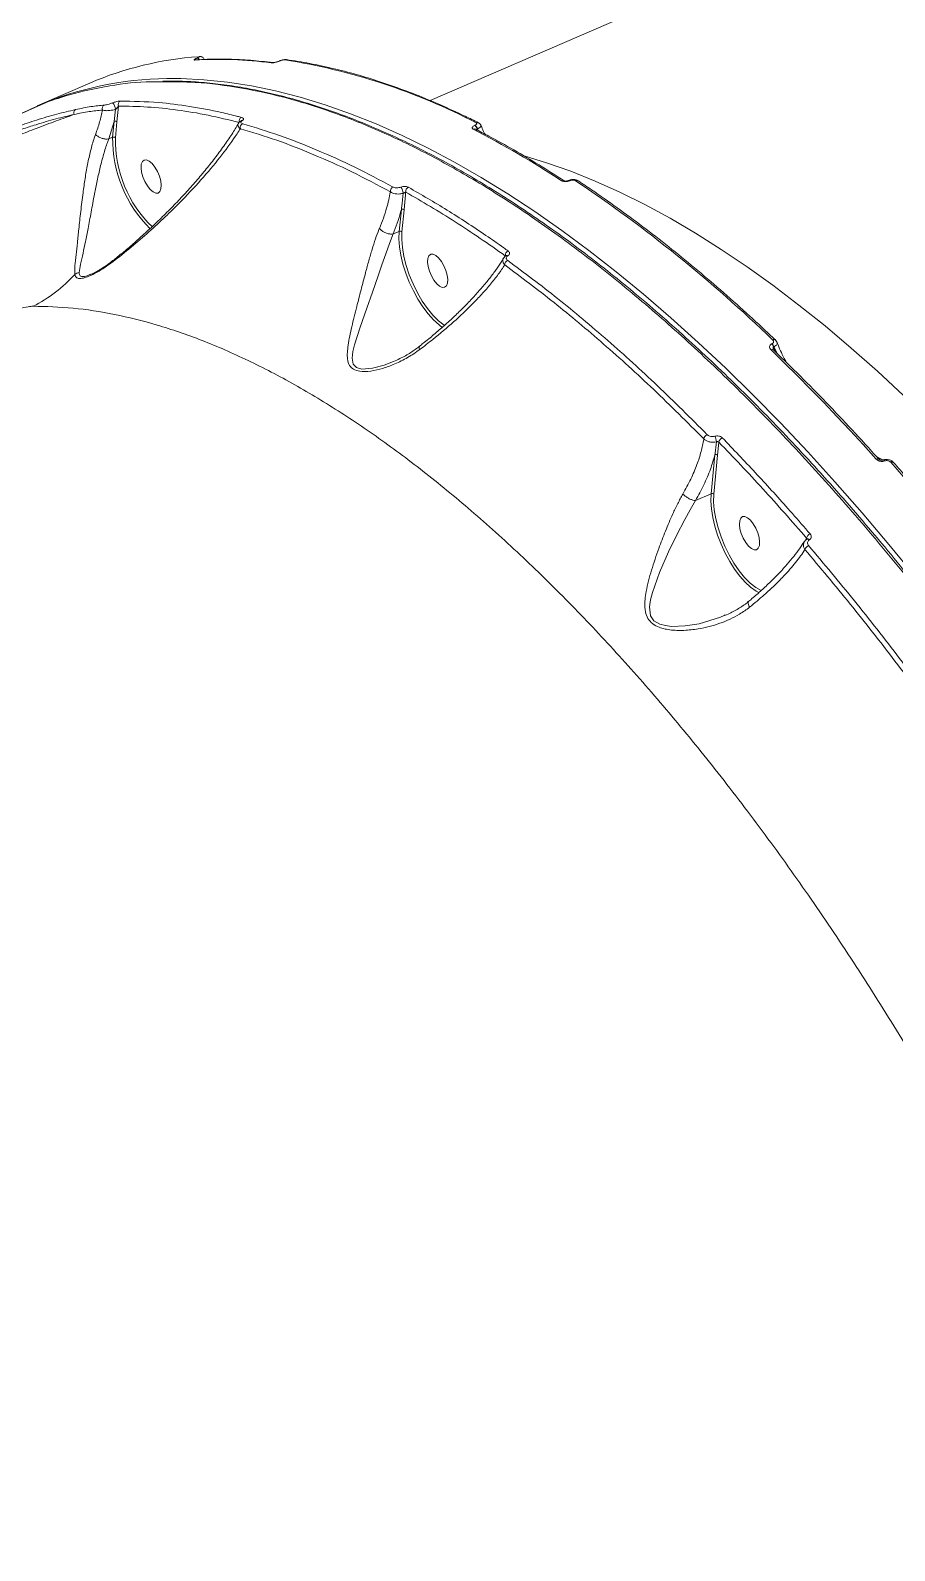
# Model space of a CAD drawing. Header units: millimetres. Extents: x -6104 to 7803, y -6013 to 4803.
# Drawn here: x 708.7 to 925.7, y 1999.5 to 2381.1 of the extents above; entities that cross this region are included whole.
import ezdxf

# ---------------------------------------------------------------- set-up
doc = ezdxf.new("R2010")
doc.units = ezdxf.units.MM
doc.layers.add('DIKOM_ОБЪЕКТ', color=7, linetype='Continuous')

msp = doc.modelspace()

# ---------------------------------------------------------------- linework, layer by layer
at = {"layer": 'DIKOM_ОБЪЕКТ', "color": 7, "linetype": 'Continuous', "lineweight": 15}
for p, q in [((809.048, 2363.509), (1077.94, 2479.961)), ((750.242, 2373.755), (750.242, 2373.756)), ((750.565, 2374.202), (750.519, 2374.182)), ((771.039, 2373.421), (771.104, 2373.449)), ((771.154, 2373.435), (771.22, 2373.463)), ((710.392, 2362.194), (723.646, 2367.934)), ((708.695, 2361.4), (711.977, 2362.797)), ((712.798, 2363.106), (712.839, 2363.123)), ((730.073, 2361.345), (729.733, 2358.302)), ((730.426, 2358.174), (730.795, 2362.127)), ((761.622, 2358.45), (761.608, 2358.443)), ((728.377, 2353.912), (729.733, 2358.302)), ((729.733, 2358.302), (729.341, 2354.329)), ((730.034, 2354.201), (730.426, 2358.174)), ((820.32, 2357.317), (820.254, 2357.288)), ((820.885, 2356.403), (820.95, 2356.431)), ((821.007, 2356.046), (820.885, 2356.403)), ((820.95, 2356.431), (821.2, 2355.945)), ((728.374, 2353.911), (728.377, 2353.912)), ((728.377, 2353.912), (729.341, 2354.329)), ((843.821, 2343.463), (843.866, 2343.482)), ((844.11, 2343.405), (844.155, 2343.425)), ((801.825, 2336.207), (801.278, 2330.672)), ((801.971, 2330.544), (802.518, 2336.079)), ((799.803, 2330.034), (799.807, 2330.035)), ((799.807, 2330.035), (801.278, 2330.672)), ((827.907, 2324.582), (827.718, 2324.233)), ((894.924, 2302.496), (894.839, 2302.459)), ((895.29, 2301.708), (895.376, 2301.745)), ((895.7, 2300.517), (895.29, 2301.708)), ((895.376, 2301.745), (896.14, 2300.09)), ((880.545, 2274.61), (879.577, 2264.812)), ((880.27, 2264.684), (881.238, 2274.481)), ((881.238, 2274.481), (881.541, 2277.779)), ((921.847, 2273.756), (921.113, 2274.16)), ((922.723, 2273.356), (921.847, 2273.756)), ((922.708, 2273.277), (922.736, 2273.289)), ((923.186, 2273.052), (923.213, 2273.064)), ((875.687, 2263.128), (879.577, 2264.812)), ((903.561, 2253.698), (903.17, 2252.976)), ((883.124, 2234.391), (882.841, 2234.253))]:
    msp.add_line(p, q, dxfattribs=at)
at = {"layer": 'DIKOM_ОБЪЕКТ', "color": 7, "linetype": 'Continuous', "lineweight": 15, "flags": 128}
for points in [[(750.239, 2373.755), (750.138, 2373.742), (749.97, 2373.691)], [(751.201, 2374.593), (751.094, 2374.579), (750.935, 2374.529)], [(771.036, 2373.42), (771.08, 2373.434), (771.154, 2373.435)], [(771.107, 2373.451), (771.146, 2373.462), (771.22, 2373.463)], [(930.976, 2243.857), (924.25, 2252.081), (917.484, 2260.074), (910.684, 2267.828), (903.856, 2275.336), (897.006, 2282.594), (890.139, 2289.593), (883.262, 2296.33), (876.379, 2302.797), (869.497, 2308.989), (862.622, 2314.902), (855.759, 2320.53), (848.914, 2325.868), (842.094, 2330.913), (835.302, 2335.659), (828.547, 2340.103), (821.832, 2344.241), (815.164, 2348.069), (808.548, 2351.585), (801.99, 2354.785), (795.496, 2357.666), (789.071, 2360.227), (782.72, 2362.465), (776.448, 2364.378), (770.262, 2365.965), (764.165, 2367.224), (758.164, 2368.154), (752.264, 2368.754), (746.468, 2369.024), (742.912, 2369.025)], [(711.977, 2362.797), (694.68, 2355.088)], [(695.501, 2355.396), (712.798, 2363.106)], [(712.104, 2362.805), (712.064, 2362.81), (711.977, 2362.797)], [(712.01, 2362.811), (712.165, 2362.856), (712.256, 2362.87)], [(740.756, 2340.305), (740.166, 2340.278), (739.482, 2340.588), (738.759, 2341.212), (738.057, 2342.098), (737.431, 2343.174), (736.933, 2344.354), (736.603, 2345.542), (736.468, 2346.641), (736.539, 2347.563), (736.809, 2348.232), (737.257, 2348.595), (737.847, 2348.623), (738.531, 2348.312), (739.254, 2347.689), (739.956, 2346.803), (740.582, 2345.726), (741.08, 2344.546), (741.41, 2343.359), (741.545, 2342.26), (741.475, 2341.338), (741.204, 2340.668), (740.756, 2340.305)], [(927.934, 2289.481), (921.354, 2295.582), (914.777, 2301.405), (908.21, 2306.945), (901.657, 2312.197), (895.125, 2317.155), (888.62, 2321.816), (882.149, 2326.175), (875.716, 2330.228), (869.329, 2333.971), (862.994, 2337.401), (856.715, 2340.513), (850.499, 2343.307), (844.351, 2345.778), (838.279, 2347.926), (832.622, 2349.652)], [(799.839, 2298.031), (797.517, 2297.104), (794.549, 2296.318), (791.923, 2296.137), (790.54, 2296.522), (789.727, 2297.374), (789.457, 2298.899), (789.654, 2300.498), (790.081, 2302.207), (791.5, 2306.605), (793.199, 2311.399), (794.583, 2315.389), (795.996, 2319.536), (796.936, 2322.312), (797.887, 2325.057), (798.832, 2327.643), (799.803, 2330.034), (799.803, 2330.034), (799.803, 2330.034)], [(801.278, 2330.672), (801.218, 2328.849), (801.36, 2326.846), (801.701, 2324.708), (802.233, 2322.482), (802.945, 2320.215), (803.822, 2317.957), (804.845, 2315.756), (805.99, 2313.661), (807.235, 2311.716), (808.55, 2309.965), (809.909, 2308.445), (811.281, 2307.188), (812.182, 2306.516)], [(812.668, 2307.039), (812.551, 2307.117), (811.154, 2308.216), (809.751, 2309.618), (808.378, 2311.29), (807.067, 2313.191), (805.849, 2315.277), (804.754, 2317.495), (803.809, 2319.793), (803.036, 2322.116), (802.455, 2324.406), (802.078, 2326.609), (801.915, 2328.672), (801.971, 2330.544)], [(812.693, 2316.648), (812.103, 2316.621), (811.419, 2316.932), (810.696, 2317.555), (809.994, 2318.441), (809.368, 2319.517), (808.87, 2320.697), (808.54, 2321.885), (808.405, 2322.984), (808.476, 2323.906), (808.746, 2324.576), (809.194, 2324.939), (809.785, 2324.966), (810.469, 2324.656), (811.191, 2324.032), (811.894, 2323.146), (812.519, 2322.07), (813.017, 2320.89), (813.347, 2319.702), (813.482, 2318.603), (813.412, 2317.681), (813.141, 2317.012), (812.693, 2316.648)], [(894.651, 2300.917), (897.961, 2297.704), (901.27, 2294.43), (904.576, 2291.094), (907.879, 2287.698), (911.178, 2284.242), (914.473, 2280.727), (917.763, 2277.154), (921.047, 2273.524)], [(924.678, 2272.738), (929.489, 2267.26), (934.283, 2261.661), (939.059, 2255.945), (943.815, 2250.114), (948.548, 2244.169), (953.256, 2238.115), (957.939, 2231.953), (962.593, 2225.685)], [(882.841, 2234.253), (881.945, 2233.816), (876.572, 2232.208), (873.098, 2231.638), (869.615, 2231.543), (868.109, 2231.716), (866.69, 2232.099), (865.255, 2232.939), (864.38, 2234.2), (864.096, 2236.405), (864.352, 2238.219), (864.838, 2240.058), (866.665, 2245.067), (868.938, 2250.206), (870.887, 2254.306), (872.961, 2258.372), (874.3, 2260.81), (875.681, 2263.125), (875.682, 2263.126), (875.682, 2263.126)], [(879.577, 2264.812), (879.516, 2262.995), (879.657, 2261.001), (879.995, 2258.872), (880.523, 2256.654), (881.23, 2254.396), (882.1, 2252.145), (883.116, 2249.95), (884.255, 2247.859), (885.492, 2245.916), (886.801, 2244.164), (888.153, 2242.64), (889.521, 2241.376), (890.873, 2240.401), (891.643, 2239.974)], [(892.283, 2240.456), (892.145, 2240.518), (890.789, 2241.298), (889.396, 2242.406), (888, 2243.814), (886.633, 2245.488), (885.329, 2247.389), (884.118, 2249.471), (883.031, 2251.684), (882.092, 2253.975), (881.325, 2256.289), (880.748, 2258.57), (880.375, 2260.764), (880.214, 2262.819), (880.27, 2264.684)], [(890.992, 2250.788), (890.402, 2250.761), (889.718, 2251.071), (888.995, 2251.695), (888.293, 2252.581), (887.667, 2253.657), (887.169, 2254.837), (886.839, 2256.024), (886.704, 2257.124), (886.774, 2258.046), (887.045, 2258.715), (887.493, 2259.078), (888.083, 2259.106), (888.767, 2258.795), (889.49, 2258.172), (890.192, 2257.286), (890.818, 2256.209), (891.316, 2255.029), (891.646, 2253.842), (891.781, 2252.743), (891.71, 2251.821), (891.44, 2251.151), (890.992, 2250.788)], [(904.272, 2253.258), (904.164, 2253.343), (904.056, 2253.409), (903.952, 2253.454), (903.853, 2253.477), (903.763, 2253.476), (903.684, 2253.453), (903.662, 2253.442)]]:
    msp.add_lwpolyline(points, dxfattribs=at)
at = {"layer": 'DIKOM_ОБЪЕКТ', "color": 7, "linetype": 'Continuous', "lineweight": 15}
for centre, radius, start, end in [((756.681, 2290.988), 83.738, 93.93489, 113.23514), ((755.88, 2271.32), 102.541, 82.56717, 93.3041), ((750.402, 2373.473), 0.719, 27.25288, 80.57088), ((750.443, 2373.482), 0.73, 26.27428, 80.40123), ((772.845, 2373.032), 0.779, 82.32494, 113.7706), ((748.485, 2219.676), 155.934, 62.46406, 81.129), ((769.459, 2372.287), 0.778, 82.67692, 113.78238), ((743.768, 2284.133), 84.897, 90.57747, 113.14949), ((713.186, 2362.185), 1, 110.29997, 113.46912), ((727.764, 2361.494), 1.035, 119.41904, 199.34382), ((727.709, 2361.169), 2.371, 4.2583, 47.83397), ((731.772, 2362.489), 1.042, 117.36496, 200.30776), ((720.615, 2360.452), 1.021, 127.52542, 203.74465), ((762.193, 2358.306), 1.109, 116.78897, 195.04714), ((761.794, 2358.099), 0.391, 83.08629, 116.05118), ((729.982, 2357.711), 0.642, 46.2393, 112.80246), ((762.486, 2356.711), 1.114, 116.83728, 192.50128), ((820.175, 2355.669), 0.72, 64.39996, 115.29075), ((708.074, 2138.769), 244.594, 56.79055, 62.80252), ((819.336, 2355.967), 1.609, 15.70907, 55.2115), ((819.401, 2355.995), 1.61, 15.72014, 55.20042), ((820.881, 2357.302), 0.714, 64.18834, 115.50231), ((760.905, 2353.843), 31.568, 179.11751, 225.44644), ((729.59, 2353.738), 0.642, 46.21286, 112.82889), ((760.486, 2353.68), 30.457, 179.02018, 225.94712), ((842.345, 2342.799), 0.687, 59.41373, 116.50734), ((843.913, 2343.169), 0.308, 50.19252, 107.77526), ((843.957, 2343.187), 0.309, 50.26738, 107.18552), ((845.848, 2342.801), 0.688, 59.28519, 116.43959), ((643.798, 2042.731), 362.095, 46.06272, 56.14059), ((800.263, 2340.736), 1.199, 115.81637, 185.63562), ((799.645, 2340.15), 2.625, 2.33617, 38.83815), ((804.121, 2340.689), 1.199, 115.58983, 187.40011), ((802.074, 2335.616), 0.642, 46.22288, 112.81888), ((801.527, 2330.081), 0.642, 46.22117, 112.82059), ((829.165, 2324.636), 1.259, 114.74324, 182.46453), ((828.35, 2324.21), 0.436, 58.25366, 114.8249), ((721.411, 2317.771), 2.638, 100.69755, 126.42938), ((829.06, 2322.259), 1.275, 114.93993, 179.9395), ((693.512, 2343.544), 35.394, 296.59984, 318.07288), ((893.439, 2301.106), 1.947, 18.00589, 44.0365), ((893.524, 2301.143), 1.948, 18.01639, 44.03935), ((895.355, 2302.953), 0.607, 52.60943, 120.67534), ((894.959, 2300.371), 0.628, 53.93425, 119.44619), ((879.196, 2278.313), 1.461, 113.41245, 168.63803), ((878.408, 2277.91), 2.501, 359.20427, 32.72684), ((882.966, 2277.535), 1.445, 112.97701, 170.29285), ((880.794, 2274.018), 0.642, 46.22208, 112.80061), ((921.361, 2273.047), 0.571, 51.8556, 123.4168), ((922.782, 2272.815), 0.468, 30.51223, 99.2025), ((922.808, 2272.824), 0.471, 30.6322, 98.65077), ((924.992, 2272.255), 0.576, 52.36171, 123.06772), ((879.826, 2264.221), 0.642, 46.22117, 112.82059), ((904.696, 2250.32), 1.614, 112.77891, 161.9867), ((905.073, 2253.277), 1.569, 112.41089, 164.42836)]:
    msp.add_arc(centre, radius, start, end, dxfattribs=at)
for points, knots in [([(750.519, 2374.182), (750.432, 2374.143), (750.21, 2374.044), (749.944, 2373.899), (749.786, 2373.773), (749.779, 2373.694), (749.906, 2373.692), (749.97, 2373.691)], [0, 0, 0, 0, 0.1407649, 0.3552795, 0.5700197, 0.7849534, 1, 1, 1, 1]), ([(750.239, 2373.755), (751.177, 2373.804), (753.89, 2373.945), (758.457, 2373.947), (763.953, 2373.691), (767.691, 2373.27), (769.556, 2373.059)], [0, 0, 0, 0, 0.1499056, 0.4336133, 0.7174317, 1, 1, 1, 1]), ([(750.935, 2374.529), (750.977, 2374.528), (751.062, 2374.528), (751.057, 2374.476), (750.951, 2374.392), (750.773, 2374.295), (750.624, 2374.228), (750.565, 2374.202)], [0, 0, 0, 0, 0.2142871, 0.428444, 0.6428973, 0.8577112, 1, 1, 1, 1]), ([(751.2, 2374.586), (751.243, 2374.591), (751.356, 2374.604), (751.585, 2374.576), (751.871, 2374.471), (752.143, 2374.266), (752.248, 2374.061), (752.3, 2373.96)], [0, 0, 0, 0, 0.11591011, 0.30632246, 0.52255408, 0.7650492, 1, 1, 1, 1]), ([(771.108, 2373.448), (771.138, 2373.462), (771.317, 2373.544), (771.536, 2373.623), (771.708, 2373.662), (771.712, 2373.663)], [0, 0, 0, 0, 0.1657024, 0.9807594, 1, 1, 1, 1]), ([(771.22, 2373.463), (771.313, 2373.501), (771.501, 2373.576), (771.819, 2373.668), (772.12, 2373.73), (772.37, 2373.758), (772.481, 2373.749), (772.531, 2373.745)], [0, 0, 0, 0, 0.2039969, 0.4080141, 0.6135227, 0.8265773, 1, 1, 1, 1]), ([(771.712, 2373.663), (771.889, 2373.705), (772.27, 2373.798), (772.661, 2373.845), (772.896, 2373.803), (772.953, 2373.793)], [0, 0, 0, 0, 0.3935841, 0.8523371, 1, 1, 1, 1]), ([(772.95, 2373.804), (773.949, 2373.658), (776.844, 2373.234), (781.699, 2372.307), (787.539, 2370.928), (793.457, 2369.251), (799.448, 2367.284), (805.507, 2365.026), (811.63, 2362.477), (816.865, 2360.086), (820.065, 2358.503), (821.189, 2357.946)], [0, 0, 0, 0, 0.0652934, 0.1891248, 0.3129922, 0.4369042, 0.560854, 0.6848336, 0.8088364, 0.9328567, 1, 1, 1, 1]), ([(769.145, 2372.999), (769.222, 2372.994), (769.394, 2372.983), (769.78, 2373.027), (770.243, 2373.124), (770.727, 2373.263), (771.011, 2373.378), (771.154, 2373.435)], [0, 0, 0, 0, 0.1741999, 0.389593, 0.5957949, 0.7978953, 1, 1, 1, 1]), ([(769.561, 2373.059), (769.56, 2373.059), (769.56, 2373.059), (769.633, 2373.058), (769.786, 2373.071), (770.049, 2373.112), (770.398, 2373.194), (770.759, 2373.306), (770.953, 2373.387), (771.036, 2373.421)], [0, 0, 0, 0, 0.0559523, 0.151541, 0.2848222, 0.4482216, 0.643021, 0.8475804, 1, 1, 1, 1]), ([(712.798, 2363.106), (714.694, 2363.762), (719.802, 2365.53), (728.556, 2367.341), (736.315, 2368.34), (740.825, 2368.229), (741.67, 2368.208)], [0, 0, 0, 0, 0.2091619, 0.5635139, 0.9181379, 1, 1, 1, 1]), ([(741.67, 2368.208), (744.458, 2368.221), (750.977, 2368.253), (761.711, 2366.826), (773.75, 2364.152), (786.017, 2360.216), (798.447, 2355.114), (810.995, 2348.896), (823.864, 2341.467), (837.023, 2332.798), (850.432, 2322.891), (863.796, 2311.963), (877.07, 2300.077), (890.212, 2287.312), (903.436, 2273.462), (916.699, 2258.528), (929.955, 2242.536), (942.76, 2226.036), (955.083, 2209.134), (966.91, 2191.941), (978.58, 2173.974), (990.05, 2155.26), (1001.278, 2135.845), (1012.166, 2115.882), (1022.673, 2095.423), (1032.764, 2074.53), (1042.468, 2053.13), (1051.733, 2031.277), (1060.515, 2009.038), (1068.62, 1986.902), (1076.037, 1964.943), (1082.77, 1943.229), (1088.927, 1921.407), (1094.465, 1899.546), (1099.334, 1877.735), (1103.236, 1857.698), (1105.245, 1845.107), (1106.134, 1839.539)], [0, 0, 0, 0, 0.0220395, 0.0515326, 0.0810498, 0.1105428, 0.1392035, 0.1678862, 0.1965469, 0.22604, 0.2555572, 0.2850503, 0.3137109, 0.3423937, 0.3710543, 0.4005474, 0.4300646, 0.4595576, 0.4871864, 0.5148348, 0.5424636, 0.5708352, 0.5992284, 0.6276001, 0.6562609, 0.6849436, 0.7136043, 0.7430975, 0.7726148, 0.802108, 0.8307686, 0.8594515, 0.8881122, 0.9176054, 0.9471225, 0.9766158, 1, 1, 1, 1]), ([(741.938, 2368.384), (743.132, 2368.402), (746.112, 2368.448), (750.989, 2368.183), (756.551, 2367.632), (762.211, 2366.773), (767.965, 2365.621), (773.818, 2364.171), (779.77, 2362.422), (785.818, 2360.375), (791.94, 2358.039), (798.113, 2355.42), (804.318, 2352.526), (810.551, 2349.359), (816.817, 2345.919), (823.115, 2342.207), (829.449, 2338.22), (835.82, 2333.958), (842.231, 2329.421), (848.681, 2324.606), (855.175, 2319.512), (861.711, 2314.137), (868.275, 2308.497), (874.836, 2302.614), (881.373, 2296.508), (887.877, 2290.187), (894.351, 2283.651), (900.798, 2276.895), (907.221, 2269.919), (913.621, 2262.721), (919.999, 2255.298), (926.359, 2247.65), (932.701, 2239.772), (939.028, 2231.663), (945.328, 2223.336), (951.572, 2214.828), (957.739, 2206.169), (963.819, 2197.373), (969.817, 2188.432), (975.736, 2179.345), (981.575, 2170.113), (987.335, 2160.736), (993.014, 2151.213), (998.613, 2141.546), (1004.133, 2131.733), (1009.572, 2121.775), (1014.925, 2111.681), (1020.178, 2101.478), (1025.315, 2091.2), (1030.323, 2080.865), (1035.203, 2070.479), (1039.953, 2060.041), (1044.576, 2049.551), (1049.071, 2039.008), (1053.437, 2028.413), (1057.676, 2017.766), (1061.785, 2007.068), (1065.766, 1996.318), (1069.616, 1985.52), (1073.328, 1974.701), (1076.887, 1963.894), (1080.285, 1953.126), (1083.52, 1942.407), (1086.592, 1931.736), (1089.502, 1921.11), (1092.25, 1910.532), (1094.836, 1900), (1097.26, 1889.515), (1099.521, 1879.078), (1101.621, 1868.687), (1103.552, 1858.349), (1105.212, 1848.78), (1106.148, 1842.705), (1106.562, 1840.021)], [0, 0, 0, 0, 0.0094077, 0.0234758, 0.0375496, 0.0516398, 0.0657619, 0.0799311, 0.0941627, 0.1084718, 0.1228261, 0.137127, 0.1513571, 0.1655334, 0.1796719, 0.193788, 0.2078977, 0.2220155, 0.2361533, 0.2503268, 0.2645521, 0.278845, 0.2932012, 0.3075358, 0.321785, 0.3359736, 0.3501177, 0.3642335, 0.378337, 0.3924445, 0.4065669, 0.4207201, 0.43492, 0.4491829, 0.4635203, 0.4778591, 0.4920989, 0.5062929, 0.5204523, 0.5345889, 0.5487143, 0.5628397, 0.5769743, 0.5911282, 0.6053129, 0.6195397, 0.6338199, 0.6481185, 0.6623743, 0.6765813, 0.6907508, 0.7048945, 0.7190235, 0.7331493, 0.7472822, 0.7614309, 0.7756067, 0.7898213, 0.8040856, 0.8183883, 0.8326644, 0.8468852, 0.8610656, 0.8752172, 0.889351, 0.9034787, 0.9176113, 0.9317563, 0.9459252, 0.9601293, 0.9743798, 0.9886796, 1, 1, 1, 1]), ([(727.255, 2362.396), (726.172, 2362.29), (723.99, 2362.078), (721.331, 2361.535), (719.993, 2361.261)], [0, 0, 0, 0, 0.4964928, 1, 1, 1, 1]), ([(729.301, 2362.926), (729.154, 2362.87), (728.861, 2362.758), (728.341, 2362.601), (727.753, 2362.455), (727.433, 2362.417), (727.255, 2362.396)], [0, 0, 0, 0, 0.1849314, 0.3686153, 0.6500827, 1, 1, 1, 1]), ([(731.293, 2363.415), (731.267, 2363.414), (731.107, 2363.41), (730.75, 2363.363), (730.214, 2363.236), (729.723, 2363.088), (729.442, 2362.98), (729.301, 2362.926)], [0, 0, 0, 0, 0.0639239, 0.3886041, 0.6455985, 0.8222986, 1, 1, 1, 1]), ([(761.693, 2359.296), (761.354, 2359.385), (759.659, 2359.83), (755.278, 2360.884), (748.635, 2362.149), (740.144, 2363.228), (734.46, 2363.348), (731.293, 2363.415)], [0, 0, 0, 0, 0.032167, 0.1608361, 0.4183962, 0.6759567, 1, 1, 1, 1]), ([(719.993, 2361.261), (718.465, 2360.902), (715.408, 2360.184), (710.48, 2358.727), (705.49, 2357.082), (700.509, 2355.295), (695.376, 2353.326), (690.144, 2351.201), (684.882, 2348.958), (679.657, 2346.633), (674.543, 2344.264), (669.573, 2341.879), (666.459, 2340.31), (664.904, 2339.527)], [0, 0, 0, 0, 0.1009695, 0.201936, 0.2903392, 0.3790239, 0.4674249, 0.5561135, 0.6450899, 0.7337814, 0.8224251, 0.9113531, 1, 1, 1, 1]), ([(665.731, 2338.776), (668, 2339.917), (671.438, 2341.646), (676.364, 2343.982), (681.381, 2346.299), (686.527, 2348.57), (691.672, 2350.727), (696.778, 2352.786), (701.791, 2354.679), (706.596, 2356.35), (710.694, 2357.678), (715.176, 2358.996), (718.171, 2359.691), (719.68, 2360.041)], [0, 0, 0, 0, 0.1312181, 0.1987848, 0.2663513, 0.3975687, 0.4651564, 0.5327454, 0.6634776, 0.7308146, 0.7981514, 0.8982437, 1, 1, 1, 1]), ([(719.68, 2360.041), (718.21, 2359.513), (715.268, 2358.456), (710.487, 2356.657), (705.658, 2354.794), (700.864, 2352.904), (695.899, 2350.909), (690.816, 2348.831), (685.683, 2346.696), (680.564, 2344.535), (675.533, 2342.374), (670.626, 2340.234), (667.532, 2338.856), (665.988, 2338.168)], [0, 0, 0, 0, 0.1033754, 0.2067502, 0.2946074, 0.3827353, 0.4705913, 0.5587486, 0.6471811, 0.7353362, 0.8234663, 0.9118711, 1, 1, 1, 1]), ([(719.68, 2360.041), (720.973, 2360.305), (723.575, 2360.837), (725.711, 2361.046), (726.787, 2361.151)], [0, 0, 0, 0, 0.4964794, 1, 1, 1, 1]), ([(726.787, 2361.151), (726.572, 2360.157), (726.141, 2358.16), (725.408, 2356.076), (725.039, 2355.029)], [0, 0, 0, 0, 0.4978578, 1, 1, 1, 1]), ([(726.787, 2361.151), (727.067, 2361.086), (727.58, 2360.966), (728.532, 2361.001), (729.37, 2361.129), (729.835, 2361.272), (730.073, 2361.345)], [0, 0, 0, 0, 0.3312041, 0.6077806, 0.7982926, 1, 1, 1, 1]), ([(730.073, 2361.345), (730.104, 2361.365), (730.157, 2361.4), (730.259, 2361.482), (730.407, 2361.62), (730.596, 2361.834), (730.723, 2362.009), (730.785, 2362.11), (730.795, 2362.127)], [0, 0, 0, 0, 0.0726846, 0.1228107, 0.2789707, 0.5490348, 0.9247361, 1, 1, 1, 1]), ([(730.795, 2362.127), (733.22, 2362.091), (738.072, 2362.018), (745.584, 2361.222), (753.25, 2359.966), (758.498, 2358.667), (761.122, 2358.018)], [0, 0, 0, 0, 0.2493144, 0.4986284, 0.7493134, 1, 1, 1, 1]), ([(760.938, 2357.821), (760.947, 2357.842), (761.018, 2358.012), (761.249, 2358.224), (761.513, 2358.369), (761.63, 2358.433)], [0, 0, 0, 0, 0.0718059, 0.5898707, 1, 1, 1, 1]), ([(761.984, 2357.705), (761.8, 2357.777), (761.527, 2357.886), (761.468, 2358.118), (761.56, 2358.291), (761.716, 2358.416), (761.819, 2358.475), (761.841, 2358.487)], [0, 0, 0, 0, 0.4456075, 0.6623206, 0.8364834, 0.9657218, 1, 1, 1, 1]), ([(761.608, 2358.443), (761.612, 2358.445), (761.639, 2358.459), (761.65, 2358.469), (761.644, 2358.464), (761.643, 2358.463)], [0, 0, 0, 0, 0.1231259, 0.8088715, 1, 1, 1, 1]), ([(761.841, 2358.487), (761.864, 2358.5), (761.971, 2358.562), (762.132, 2358.692), (762.228, 2358.874), (762.167, 2359.115), (761.882, 2359.224), (761.693, 2359.296)], [0, 0, 0, 0, 0.0349445, 0.1620391, 0.3362776, 0.5591724, 1, 1, 1, 1]), ([(725.039, 2355.029), (724.928, 2354.718), (724.477, 2353.452), (723.777, 2350.969), (723.02, 2347.527), (722.401, 2343.946), (721.83, 2339.936), (721.314, 2335.613), (720.867, 2331.418), (720.475, 2327.819), (720.146, 2324.702), (719.792, 2321.901), (719.827, 2320.563), (719.845, 2319.894)], [0, 0, 0, 0, 0.027596, 0.1121807, 0.1968242, 0.2807375, 0.3647052, 0.4782459, 0.5919073, 0.6886529, 0.7854202, 0.8928591, 1, 1, 1, 1]), ([(725.039, 2355.029), (725.065, 2355.002), (725.145, 2354.919), (725.417, 2354.673), (725.942, 2354.323), (726.731, 2354.005), (727.597, 2353.827), (728.104, 2353.882), (728.374, 2353.911)], [0, 0, 0, 0, 0.03431684, 0.10611149, 0.32209466, 0.53803738, 0.75401104, 1, 1, 1, 1]), ([(729.254, 2322.963), (729.435, 2323.102), (731.275, 2324.518), (734.626, 2327.223), (739.017, 2331.039), (743.05, 2334.797), (747.545, 2339.257), (752.283, 2344.353), (756.903, 2349.939), (759.781, 2353.925), (761.124, 2356.037), (761.399, 2356.47)], [0, 0, 0, 0, 0.0115183, 0.1169985, 0.2229797, 0.3292405, 0.4351032, 0.608327, 0.7820038, 0.9552831, 1, 1, 1, 1]), ([(729.393, 2323.341), (730.193, 2323.978), (731.946, 2325.373), (734.551, 2327.59), (737.31, 2330.042), (740.154, 2332.694), (743.047, 2335.515), (745.911, 2338.458), (748.675, 2341.455), (751.317, 2344.486), (753.818, 2347.538), (756.172, 2350.597), (758.295, 2353.585), (759.896, 2356.007), (760.676, 2357.364), (760.935, 2357.816)], [0, 0, 0, 0, 0.0517185, 0.1132462, 0.1792656, 0.2508208, 0.3297716, 0.411884, 0.4967253, 0.5843023, 0.6742928, 0.7669379, 0.8615206, 0.9539659, 1, 1, 1, 1]), ([(760.946, 2357.81), (760.904, 2357.746), (760.767, 2357.541), (760.803, 2357.122), (761.044, 2356.736), (761.327, 2356.524), (761.399, 2356.47)], [0, 0, 0, 0, 0.13158755, 0.42731088, 0.85473346, 1, 1, 1, 1]), ([(761.399, 2356.47), (764.439, 2355.545), (770.519, 2353.696), (779.874, 2350.031), (789.378, 2345.767), (795.839, 2342.335), (799.07, 2340.619)], [0, 0, 0, 0, 0.2490971, 0.498194, 0.7490976, 1, 1, 1, 1]), ([(799.741, 2341.816), (796.526, 2343.524), (790.097, 2346.941), (780.592, 2351.212), (771.191, 2354.903), (765.053, 2356.771), (761.984, 2357.705)], [0, 0, 0, 0, 0.2490969, 0.4981946, 0.7490972, 1, 1, 1, 1]), ([(820.254, 2357.288), (820.185, 2357.256), (819.98, 2357.16), (819.724, 2356.966), (819.58, 2356.724), (819.613, 2356.491), (819.783, 2356.376), (819.868, 2356.319)], [0, 0, 0, 0, 0.1082989, 0.3204349, 0.5430659, 0.7715719, 1, 1, 1, 1]), ([(820.574, 2357.946), (820.629, 2357.91), (820.741, 2357.836), (820.762, 2357.685), (820.668, 2357.527), (820.5, 2357.401), (820.366, 2357.339), (820.32, 2357.317)], [0, 0, 0, 0, 0.2288246, 0.4578402, 0.6785173, 0.8883727, 1, 1, 1, 1]), ([(820.486, 2356.318), (821.583, 2355.75), (824.766, 2354.103), (830.072, 2351.158), (836.377, 2347.437), (840.6, 2344.732), (842.695, 2343.39)], [0, 0, 0, 0, 0.1499045, 0.4348022, 0.719709, 1, 1, 1, 1]), ([(820.736, 2355.997), (820.723, 2356.036), (820.693, 2356.123), (820.716, 2356.246), (820.772, 2356.327), (820.828, 2356.374), (820.862, 2356.391), (820.885, 2356.403)], [0, 0, 0, 0, 0.252823, 0.5776789, 0.7936741, 0.8613718, 1, 1, 1, 1]), ([(820.95, 2356.431), (821.042, 2356.478), (821.307, 2356.612), (821.64, 2356.852), (821.856, 2357.109), (821.818, 2357.234), (821.8, 2357.29)], [0, 0, 0, 0, 0.1549687, 0.4463312, 0.75043, 1, 1, 1, 1]), ([(821.183, 2357.93), (821.241, 2357.906), (821.434, 2357.824), (821.671, 2357.603), (821.766, 2357.372), (821.801, 2357.285)], [0, 0, 0, 0, 0.2078158, 0.7021626, 1, 1, 1, 1]), ([(821.847, 2357.308), (822.048, 2356.784), (822.339, 2356.026), (822.711, 2355.316), (822.826, 2355.097)], [0, 0, 0, 0, 0.6908897, 1, 1, 1, 1]), ([(720.922, 2320.364), (721.022, 2321.023), (721.225, 2322.364), (721.879, 2325.064), (722.522, 2328.077), (723.2, 2331.505), (723.939, 2335.51), (724.692, 2339.604), (725.455, 2343.436), (726.196, 2346.792), (727.062, 2350.07), (727.763, 2352.385), (728.282, 2353.633), (728.374, 2353.911), (728.374, 2353.911)], [0, 0, 0, 0, 0.1058563, 0.2153345, 0.3127843, 0.4120272, 0.5248126, 0.6413448, 0.7237044, 0.808209, 0.8893737, 0.9734938, 0.9999886, 1, 1, 1, 1]), ([(842.038, 2343.414), (842.146, 2343.359), (842.36, 2343.248), (842.824, 2343.178), (843.326, 2343.19), (843.774, 2343.275), (844.014, 2343.368), (844.11, 2343.405)], [0, 0, 0, 0, 0.2150594, 0.4300036, 0.644745, 0.859215, 1, 1, 1, 1]), ([(842.696, 2343.39), (842.697, 2343.389), (842.699, 2343.388), (842.767, 2343.362), (842.901, 2343.335), (843.1, 2343.321), (843.345, 2343.334), (843.591, 2343.38), (843.758, 2343.433), (843.81, 2343.459), (843.817, 2343.463)], [0, 0, 0, 0, 0.0839501, 0.194857, 0.3337758, 0.4742744, 0.6405179, 0.8192927, 0.9761632, 1, 1, 1, 1]), ([(843.865, 2343.481), (843.865, 2343.482), (844.074, 2343.594), (844.591, 2343.709), (845.373, 2343.719), (845.928, 2343.593), (846.162, 2343.406), (846.193, 2343.382)], [0, 0, 0, 0, 0.0007498, 0.3034977, 0.6109235, 0.9486886, 1, 1, 1, 1]), ([(844.155, 2343.425), (844.219, 2343.45), (844.381, 2343.512), (844.681, 2343.569), (845.017, 2343.577), (845.327, 2343.529), (845.47, 2343.454), (845.541, 2343.417)], [0, 0, 0, 0, 0.14226205, 0.35707039, 0.57158185, 0.78572677, 1, 1, 1, 1]), ([(846.199, 2343.392), (847.323, 2342.644), (850.583, 2340.472), (856.002, 2336.67), (862.462, 2331.903), (868.942, 2326.869), (875.439, 2321.578), (881.945, 2316.031), (888.344, 2310.334), (892.937, 2306.08), (895.358, 2303.782), (895.723, 2303.436)], [0, 0, 0, 0, 0.0688532, 0.1997295, 0.3306032, 0.4614726, 0.5923361, 0.7231932, 0.8540446, 0.9780015, 1, 1, 1, 1]), ([(799.07, 2340.619), (798.804, 2339.263), (798.223, 2336.301), (796.992, 2333.148), (796.325, 2331.437)], [0, 0, 0, 0, 0.4574488, 1, 1, 1, 1]), ([(799.07, 2340.619), (799.121, 2340.581), (799.346, 2340.418), (799.863, 2340.199), (800.654, 2340.061), (801.493, 2340.067), (802.008, 2340.193), (802.268, 2340.257)], [0, 0, 0, 0, 0.07353848, 0.3198204, 0.55077162, 0.77341219, 1, 1, 1, 1]), ([(801.69, 2341.796), (801.532, 2341.751), (801.217, 2341.661), (800.709, 2341.617), (800.228, 2341.646), (799.912, 2341.73), (799.773, 2341.8), (799.741, 2341.816)], [0, 0, 0, 0, 0.2210951, 0.441831, 0.6744807, 0.92513, 1, 1, 1, 1]), ([(803.604, 2341.771), (803.573, 2341.787), (803.438, 2341.857), (803.13, 2341.941), (802.659, 2341.972), (802.157, 2341.929), (801.846, 2341.84), (801.69, 2341.796)], [0, 0, 0, 0, 0.0733363, 0.3224969, 0.5550424, 0.7773594, 1, 1, 1, 1]), ([(802.268, 2340.257), (802.158, 2339.17), (802.021, 2337.821), (801.857, 2336.47), (801.825, 2336.207)], [0, 0, 0, 0, 0.8058683, 1, 1, 1, 1]), ([(802.268, 2340.257), (802.314, 2340.277), (802.368, 2340.302), (802.48, 2340.35), (802.607, 2340.405), (802.768, 2340.471), (802.873, 2340.513), (802.921, 2340.531), (802.932, 2340.535)], [0, 0, 0, 0, 0.1599029, 0.1864083, 0.3963907, 0.6398889, 0.9173041, 1, 1, 1, 1]), ([(802.518, 2336.079), (802.543, 2336.339), (802.685, 2337.82), (802.821, 2339.308), (802.932, 2340.535)], [0, 0, 0, 0, 0.1757285, 1, 1, 1, 1]), ([(802.932, 2340.535), (807.054, 2338.143), (815.308, 2333.353), (823.703, 2327.508), (827.907, 2324.582)], [0, 0, 0, 0, 0.499272, 1, 1, 1, 1]), ([(828.638, 2325.78), (828.266, 2326.045), (826.405, 2327.371), (821.275, 2330.931), (813.272, 2336.179), (806.828, 2339.906), (803.604, 2341.771)], [0, 0, 0, 0, 0.04414159, 0.22072059, 0.61001584, 1, 1, 1, 1]), ([(799.807, 2330.035), (800.483, 2331.866), (801.253, 2333.95), (801.763, 2335.963), (801.825, 2336.207)], [0, 0, 0, 0, 0.8785865, 1, 1, 1, 1]), ([(796.325, 2331.437), (796.286, 2331.345), (795.941, 2330.513), (795.314, 2328.811), (794.465, 2326.158), (793.641, 2323.315), (792.711, 2319.883), (791.692, 2315.985), (790.526, 2311.373), (789.337, 2306.681), (788.555, 2302.937), (788.235, 2300.315), (788.247, 2298.55), (788.661, 2297.039), (789.741, 2295.973), (791.566, 2295.423), (794.151, 2295.536), (797.166, 2296.23), (800.295, 2297.396), (803.436, 2298.939), (805.432, 2300.322), (806.43, 2301.014)], [0, 0, 0, 0, 0.0056312, 0.0508128, 0.0960144, 0.1438701, 0.1917648, 0.2633142, 0.334977, 0.4270906, 0.519182, 0.5590188, 0.5987827, 0.6438183, 0.6799266, 0.7160701, 0.7691221, 0.8237202, 0.8784532, 0.9392286, 1, 1, 1, 1]), ([(796.325, 2331.437), (796.346, 2331.409), (796.482, 2331.229), (796.84, 2330.883), (797.502, 2330.459), (798.294, 2330.144), (799.109, 2329.977), (799.572, 2330.015), (799.803, 2330.034)], [0, 0, 0, 0, 0.0319585, 0.2048632, 0.403633, 0.6024273, 0.8012065, 1, 1, 1, 1]), ([(827.51, 2323.939), (827.547, 2324.013), (827.677, 2324.271), (827.927, 2324.49), (828.151, 2324.589), (828.172, 2324.598)], [0, 0, 0, 0, 0.2642848, 0.9296291, 1, 1, 1, 1]), ([(827.907, 2324.582), (827.973, 2324.591), (828.084, 2324.606), (828.125, 2324.59), (828.142, 2324.584)], [0, 0, 0, 0, 0.60452, 1, 1, 1, 1]), ([(828.523, 2323.415), (828.4, 2323.528), (828.183, 2323.728), (828.143, 2324.061), (828.263, 2324.351), (828.473, 2324.503), (828.579, 2324.58)], [0, 0, 0, 0, 0.3292254, 0.57977, 0.7885985, 1, 1, 1, 1]), ([(828.163, 2324.603), (828.166, 2324.605), (828.189, 2324.617), (828.198, 2324.629), (828.191, 2324.62), (828.19, 2324.619)], [0, 0, 0, 0, 0.1317132, 0.871588, 1, 1, 1, 1]), ([(828.579, 2324.58), (828.69, 2324.661), (828.91, 2324.822), (829.031, 2325.127), (828.977, 2325.448), (828.793, 2325.665), (828.653, 2325.768), (828.638, 2325.78)], [0, 0, 0, 0, 0.2147708, 0.4259373, 0.6817047, 0.9641289, 1, 1, 1, 1]), ([(719.845, 2319.894), (719.96, 2319.548), (720.159, 2318.95), (721.254, 2318.789), (722.598, 2319.111), (724.042, 2319.71), (726.244, 2320.831), (727.988, 2322.066), (729.254, 2322.963)], [0, 0, 0, 0, 0.1914559, 0.3312432, 0.4704855, 0.5823738, 0.6969308, 1, 1, 1, 1]), ([(723.977, 2319.978), (723.74, 2319.873), (722.992, 2319.539), (721.912, 2319.275), (720.98, 2319.436), (720.943, 2320.021), (720.922, 2320.364)], [0, 0, 0, 0, 0.1201518, 0.3787277, 0.6357068, 1, 1, 1, 1]), ([(723.864, 2319.911), (724.07, 2319.995), (724.614, 2320.216), (725.684, 2320.786), (727.06, 2321.635), (728.327, 2322.505), (729.104, 2323.137), (729.364, 2323.347)], [0, 0, 0, 0, 0.12831888, 0.33891543, 0.57952955, 0.85973097, 1, 1, 1, 1]), ([(729.254, 2322.963), (729.253, 2322.984), (729.252, 2323.134), (729.272, 2323.3), (729.383, 2323.324), (729.402, 2323.328)], [0, 0, 0, 0, 0.1193524, 0.8536068, 1, 1, 1, 1]), ([(806.42, 2301.903), (806.718, 2302.133), (807.966, 2303.094), (810.054, 2304.822), (812.684, 2307.089), (815.204, 2309.4), (817.605, 2311.736), (819.86, 2314.079), (821.943, 2316.402), (823.836, 2318.687), (825.499, 2320.893), (826.716, 2322.656), (827.279, 2323.624), (827.46, 2323.935)], [0, 0, 0, 0, 0.0294014, 0.1233126, 0.2196198, 0.3184242, 0.4196669, 0.5230961, 0.6282506, 0.7345358, 0.8420347, 0.9491896, 1, 1, 1, 1]), ([(806.43, 2301.014), (807.542, 2301.866), (810.574, 2304.189), (815.072, 2308.013), (819.082, 2311.804), (822.079, 2314.946), (824.286, 2317.477), (826.232, 2319.936), (827.268, 2321.486), (827.786, 2322.26)], [0, 0, 0, 0, 0.1128014, 0.3073772, 0.5062358, 0.6280306, 0.7498288, 0.8749145, 1, 1, 1, 1]), ([(827.494, 2323.918), (827.432, 2323.81), (827.264, 2323.518), (827.313, 2322.967), (827.547, 2322.52), (827.752, 2322.297), (827.786, 2322.26)], [0, 0, 0, 0, 0.2035161, 0.5538146, 0.927573, 1, 1, 1, 1]), ([(827.786, 2322.26), (831.904, 2319.179), (840.141, 2313.017), (852.627, 2302.508), (865.182, 2291.156), (873.57, 2282.786), (877.763, 2278.601)], [0, 0, 0, 0, 0.2485955, 0.4971903, 0.7485953, 1, 1, 1, 1]), ([(878.615, 2279.654), (874.459, 2283.803), (866.147, 2292.101), (853.61, 2303.452), (841.047, 2314.042), (832.698, 2320.291), (828.523, 2323.415)], [0, 0, 0, 0, 0.2485953, 0.4971904, 0.7485947, 1, 1, 1, 1]), ([(697.338, 2307.842), (698.244, 2308.282), (700.045, 2309.157), (703.053, 2310.356), (705.865, 2311.284), (708.055, 2311.81), (708.976, 2311.871), (709.36, 2311.896)], [0, 0, 0, 0, 0.2180169, 0.4332389, 0.6437871, 0.8514349, 1, 1, 1, 1]), ([(709.36, 2311.896), (712.684, 2311.813), (719.337, 2311.646), (729.751, 2310.007), (740.547, 2307.333), (751.739, 2303.486), (763.287, 2298.478), (774.94, 2292.411), (786.653, 2285.334), (798.384, 2277.313), (810.324, 2268.218), (822.439, 2258.033), (834.689, 2246.769), (846.809, 2234.671), (858.759, 2221.799), (870.506, 2208.229), (882.236, 2193.743), (893.907, 2178.354), (905.477, 2162.093), (916.696, 2145.309), (927.535, 2128.07), (937.97, 2110.452), (948.165, 2092.18), (958.073, 2073.29), (967.651, 2053.832), (976.697, 2034.218), (985.191, 2014.517), (993.125, 1994.797), (1000.62, 1974.757), (1007.63, 1954.452), (1014.122, 1933.947), (1019.531, 1915.112), (1024.04, 1897.964), (1026.448, 1887.686), (1027.654, 1882.543)], [0, 0, 0, 0, 0.0311784, 0.0623809, 0.0935594, 0.1256442, 0.1577552, 0.18984, 0.2210202, 0.2522245, 0.2834047, 0.3154898, 0.347601, 0.3796861, 0.4108891, 0.4421159, 0.4733189, 0.5054257, 0.5375585, 0.5696654, 0.6009196, 0.6321979, 0.6634522, 0.6956101, 0.727794, 0.7599519, 0.7912842, 0.8226405, 0.8539729, 0.8862089, 0.9184711, 0.9507073, 0.9753304, 1, 1, 1, 1]), ([(799.839, 2298.028), (800.382, 2298.261), (801.877, 2298.903), (804.109, 2300.155), (805.693, 2301.322), (806.43, 2301.864)], [0, 0, 0, 0, 0.2339231, 0.6438683, 1, 1, 1, 1]), ([(806.43, 2301.014), (806.418, 2301.047), (806.337, 2301.277), (806.29, 2301.617), (806.324, 2301.872), (806.423, 2301.893), (806.427, 2301.893)], [0, 0, 0, 0, 0.0777015, 0.5373774, 0.9819299, 1, 1, 1, 1]), ([(894.839, 2302.459), (894.783, 2302.432), (894.59, 2302.339), (894.358, 2302.108), (894.237, 2301.755), (894.298, 2301.333), (894.526, 2301.064), (894.651, 2300.917)], [0, 0, 0, 0, 0.0796317, 0.2757272, 0.4707517, 0.7105192, 1, 1, 1, 1]), ([(895.045, 2303.475), (895.128, 2303.378), (895.275, 2303.206), (895.311, 2302.937), (895.232, 2302.718), (895.083, 2302.574), (894.961, 2302.514), (894.924, 2302.496)], [0, 0, 0, 0, 0.3025752, 0.5346697, 0.7254689, 0.917088, 1, 1, 1, 1]), ([(895.25, 2300.98), (895.218, 2301.079), (895.162, 2301.256), (895.152, 2301.47), (895.186, 2301.602), (895.229, 2301.673), (895.272, 2301.697), (895.29, 2301.708)], [0, 0, 0, 0, 0.38181767, 0.68082516, 0.80462203, 0.91787436, 1, 1, 1, 1]), ([(895.376, 2301.745), (895.449, 2301.782), (895.69, 2301.906), (896.002, 2302.151), (896.195, 2302.472), (896.245, 2302.702), (896.162, 2302.798), (896.158, 2302.803)], [0, 0, 0, 0, 0.122491, 0.4032879, 0.6724306, 0.9838628, 1, 1, 1, 1]), ([(895.711, 2303.425), (895.772, 2303.373), (895.97, 2303.205), (896.075, 2302.965), (896.148, 2302.799)], [0, 0, 0, 0, 0.3081972, 1, 1, 1, 1]), ([(896.172, 2302.808), (896.247, 2302.613), (896.832, 2301.075), (897.598, 2299.412), (898.368, 2298.005), (898.457, 2297.841)], [0, 0, 0, 0, 0.1138728, 0.8968264, 1, 1, 1, 1]), ([(895.254, 2300.964), (895.251, 2300.966), (895.246, 2300.97), (895.31, 2300.906), (895.341, 2300.874)], [0, 0, 0, 0, 0.5107969, 1, 1, 1, 1]), ([(895.329, 2300.878), (896.47, 2299.774), (899.781, 2296.573), (905.257, 2291.092), (911.746, 2284.359), (917.231, 2278.468), (920.547, 2274.789), (921.714, 2273.496)], [0, 0, 0, 0, 0.12933212, 0.37513763, 0.62093736, 0.8667244, 1, 1, 1, 1]), ([(877.763, 2278.601), (877.757, 2278.562), (877.593, 2277.515), (877.135, 2275.396), (876.063, 2272.055), (874.575, 2268.49), (873.205, 2266.008), (872.516, 2264.759)], [0, 0, 0, 0, 0.0088982, 0.2417859, 0.4772777, 0.7368262, 1, 1, 1, 1]), ([(877.763, 2278.601), (877.796, 2278.568), (877.992, 2278.371), (878.463, 2278.059), (879.249, 2277.798), (880.112, 2277.713), (880.643, 2277.821), (880.909, 2277.875)], [0, 0, 0, 0, 0.0479969, 0.286175, 0.5242602, 0.7620699, 1, 1, 1, 1]), ([(880.512, 2279.262), (880.352, 2279.226), (880.032, 2279.155), (879.512, 2279.194), (879.038, 2279.34), (878.753, 2279.52), (878.635, 2279.635), (878.615, 2279.654)], [0, 0, 0, 0, 0.2377198, 0.4754804, 0.7137316, 0.952026, 1, 1, 1, 1]), ([(882.402, 2278.866), (882.382, 2278.886), (882.264, 2279.002), (881.98, 2279.182), (881.508, 2279.329), (880.991, 2279.369), (880.672, 2279.297), (880.512, 2279.262)], [0, 0, 0, 0, 0.0489061, 0.2870831, 0.5249409, 0.762541, 1, 1, 1, 1]), ([(904.474, 2254.728), (904.103, 2255.157), (902.247, 2257.305), (897.655, 2262.531), (890.673, 2270.243), (885.16, 2275.99), (882.402, 2278.866)], [0, 0, 0, 0, 0.0507677, 0.2538544, 0.626698, 1, 1, 1, 1]), ([(875.687, 2263.128), (876.405, 2264.438), (877.849, 2267.078), (879.472, 2270.939), (880.195, 2273.412), (880.545, 2274.61)], [0, 0, 0, 0, 0.33720777, 0.67913041, 1, 1, 1, 1]), ([(880.909, 2277.875), (880.812, 2276.933), (880.699, 2275.845), (880.563, 2274.756), (880.545, 2274.61)], [0, 0, 0, 0, 0.8649539, 1, 1, 1, 1]), ([(880.909, 2277.875), (880.963, 2277.888), (881.069, 2277.915), (881.242, 2277.911), (881.4, 2277.872), (881.495, 2277.82), (881.535, 2277.785), (881.541, 2277.779)], [0, 0, 0, 0, 0.2368553, 0.4742798, 0.7124939, 0.9510067, 1, 1, 1, 1]), ([(881.541, 2277.779), (885.223, 2273.932), (892.595, 2266.23), (899.903, 2257.879), (903.561, 2253.698)], [0, 0, 0, 0, 0.4994504, 1, 1, 1, 1]), ([(921.047, 2273.524), (921.142, 2273.432), (921.348, 2273.236), (921.78, 2273.026), (922.267, 2272.914), (922.762, 2272.911), (923.044, 2273.005), (923.186, 2273.052)], [0, 0, 0, 0, 0.1890483, 0.4045443, 0.6068604, 0.8033864, 1, 1, 1, 1]), ([(921.721, 2273.493), (921.734, 2273.478), (921.769, 2273.436), (921.915, 2273.338), (922.12, 2273.26), (922.327, 2273.225), (922.499, 2273.225), (922.632, 2273.248), (922.684, 2273.268), (922.708, 2273.278)], [0, 0, 0, 0, 0.1191879, 0.3199868, 0.5085297, 0.6577891, 0.7845512, 0.9005512, 1, 1, 1, 1]), ([(921.941, 2273.336), (921.93, 2273.446), (921.914, 2273.606), (921.863, 2273.72), (921.847, 2273.756)], [0, 0, 0, 0, 0.68565417, 1, 1, 1, 1]), ([(922.742, 2273.278), (922.778, 2273.298), (923.006, 2273.422), (923.527, 2273.488), (924.257, 2273.41), (924.913, 2273.14), (925.204, 2272.824), (925.322, 2272.696)], [0, 0, 0, 0, 0.04493694, 0.27900826, 0.53329117, 0.8098708, 1, 1, 1, 1]), ([(923.213, 2273.064), (923.309, 2273.096), (923.501, 2273.16), (923.838, 2273.157), (924.173, 2273.081), (924.471, 2272.937), (924.612, 2272.801), (924.678, 2272.738)], [0, 0, 0, 0, 0.1951161, 0.390068, 0.5932548, 0.8111207, 1, 1, 1, 1]), ([(925.344, 2272.712), (926.473, 2271.435), (929.747, 2267.734), (935.146, 2261.441), (941.525, 2253.77), (947.865, 2245.893), (954.161, 2237.816), (959.277, 2231.057), (962.286, 2226.974), (963.227, 2225.698)], [0, 0, 0, 0, 0.0879847, 0.2551887, 0.4223897, 0.5895831, 0.7567732, 0.9239572, 1, 1, 1, 1]), ([(872.516, 2264.759), (872.076, 2263.964), (871.197, 2262.372), (869.721, 2259.255), (868.107, 2255.479), (866.3, 2250.706), (864.549, 2245.61), (863.443, 2241.363), (862.975, 2238.309), (862.899, 2236.143), (863.283, 2234.093), (864.482, 2232.419), (866.431, 2231.203), (869.3, 2230.545), (872.781, 2230.448), (877.039, 2230.93), (881.818, 2232.158), (886.151, 2234.095), (888.434, 2235.744), (889.249, 2236.333)], [0, 0, 0, 0, 0.0447764, 0.0895826, 0.1609589, 0.2324506, 0.323855, 0.4152101, 0.4505981, 0.4859292, 0.5329409, 0.566423, 0.5998014, 0.6530917, 0.7108115, 0.7686685, 0.8592877, 0.9497928, 1, 1, 1, 1]), ([(872.516, 2264.759), (872.542, 2264.731), (872.656, 2264.605), (872.97, 2264.307), (873.543, 2263.884), (874.292, 2263.481), (875.051, 2263.199), (875.471, 2263.15), (875.682, 2263.126)], [0, 0, 0, 0, 0.035052, 0.1552707, 0.3664371, 0.5776336, 0.7888103, 1, 1, 1, 1]), ([(875.682, 2263.126), (875.683, 2263.126), (875.685, 2263.127), (875.687, 2263.127), (875.687, 2263.128)], [0, 0, 0, 0, 0.6683286, 1, 1, 1, 1]), ([(889.079, 2237.855), (889.232, 2237.98), (890.248, 2238.81), (891.988, 2240.353), (894.276, 2242.471), (896.382, 2244.573), (898.3, 2246.638), (900.009, 2248.644), (901.462, 2250.548), (902.421, 2251.917), (902.81, 2252.597), (902.885, 2252.727)], [0, 0, 0, 0, 0.0234128, 0.155491, 0.2890876, 0.4240441, 0.560031, 0.6965633, 0.8328811, 0.9681639, 1, 1, 1, 1]), ([(902.962, 2252.692), (902.884, 2252.528), (902.707, 2252.156), (902.767, 2251.48), (903.03, 2251.039), (903.161, 2250.82)], [0, 0, 0, 0, 0.2837033, 0.6434637, 1, 1, 1, 1]), ([(902.988, 2252.77), (903.121, 2252.966), (903.303, 2253.234), (903.597, 2253.379), (903.676, 2253.417)], [0, 0, 0, 0, 0.7310676, 1, 1, 1, 1]), ([(903.561, 2253.698), (903.598, 2253.673), (903.67, 2253.625), (903.712, 2253.536), (903.685, 2253.475), (903.674, 2253.448)], [0, 0, 0, 0, 0.3758454, 0.7339083, 1, 1, 1, 1]), ([(903.653, 2253.438), (903.664, 2253.446), (903.688, 2253.461), (903.684, 2253.457), (903.681, 2253.455)], [0, 0, 0, 0, 0.47372799, 1, 1, 1, 1]), ([(904.071, 2251.809), (903.986, 2251.931), (903.815, 2252.177), (903.776, 2252.582), (903.91, 2252.95), (904.121, 2253.162), (904.257, 2253.248), (904.272, 2253.258)], [0, 0, 0, 0, 0.24866477, 0.49750407, 0.73894907, 0.97032439, 1, 1, 1, 1]), ([(954.544, 2184.627), (952.684, 2187.401), (947.244, 2195.512), (938.063, 2208.563), (926.923, 2223.592), (915.594, 2238.096), (907.912, 2247.238), (904.071, 2251.809)], [0, 0, 0, 0, 0.1144537, 0.3347649, 0.555075, 0.7775375, 1, 1, 1, 1]), ([(904.272, 2253.258), (904.398, 2253.357), (904.64, 2253.549), (904.773, 2253.946), (904.735, 2254.356), (904.561, 2254.604), (904.474, 2254.728)], [0, 0, 0, 0, 0.2592227, 0.502145, 0.7510927, 1, 1, 1, 1]), ([(889.249, 2236.333), (890.504, 2237.374), (892.714, 2239.208), (895.518, 2241.807), (898.244, 2244.542), (900.99, 2247.633), (902.432, 2249.749), (903.161, 2250.82)], [0, 0, 0, 0, 0.20226118, 0.35640615, 0.51199349, 0.75324878, 1, 1, 1, 1]), ([(903.161, 2250.82), (906.956, 2246.304), (914.546, 2237.272), (925.815, 2222.858), (936.968, 2207.823), (946.2, 2194.704), (951.664, 2186.559), (953.52, 2183.792)], [0, 0, 0, 0, 0.2203103, 0.44062049, 0.66308357, 0.88554499, 1, 1, 1, 1]), ([(882.868, 2234.223), (883.077, 2234.301), (884.225, 2234.732), (886.105, 2235.772), (887.975, 2236.911), (888.867, 2237.693), (889.065, 2237.867)], [0, 0, 0, 0, 0.0906968, 0.4987264, 0.8887174, 1, 1, 1, 1]), ([(889.249, 2236.333), (889.237, 2236.357), (889.119, 2236.594), (888.956, 2237.033), (888.898, 2237.556), (889.026, 2237.747), (889.091, 2237.842)], [0, 0, 0, 0, 0.0347923, 0.3492318, 0.675281, 1, 1, 1, 1]), ([(865.948, 1744.415), (862.314, 1748.266), (855.043, 1755.973), (843.404, 1767.598), (831.269, 1779.233), (818.441, 1791.012), (804.931, 1802.906), (790.745, 1814.887), (776.107, 1826.761), (760.623, 1838.832), (744.283, 1851.053), (727.1, 1863.369), (709.405, 1875.524), (691.237, 1887.465), (672.65, 1899.145), (654.074, 1910.292), (635.575, 1920.88), (617.213, 1930.897), (598.668, 1940.518), (579.996, 1949.691), (561.261, 1958.371), (542.892, 1966.361), (524.943, 1973.649), (507.457, 1980.24), (490.135, 1986.249), (473.044, 1991.628), (456.253, 1996.341), (441.19, 2000.025), (427.78, 2002.844), (415.881, 2004.967), (404.346, 2006.631), (393.217, 2007.827), (382.544, 2008.552), (372.328, 2008.799), (362.533, 2008.605), (356.417, 2008.071), (353.359, 2007.805)], [0, 0, 0, 0, 0.0277654, 0.0555639, 0.0833624, 0.1111276, 0.1400315, 0.168973, 0.1979143, 0.226818, 0.2582448, 0.2896958, 0.3211227, 0.3534672, 0.3858385, 0.4181831, 0.449506, 0.480853, 0.5121759, 0.5444126, 0.5766757, 0.6089124, 0.640161, 0.6714336, 0.7026821, 0.7348412, 0.7670266, 0.7991857, 0.8241463, 0.849107, 0.8742669, 0.8994268, 0.9244695, 0.9495121, 0.974756, 1, 1, 1, 1])]:
    msp.add_open_spline(points, degree=3, knots=knots, dxfattribs=at)

doc.saveas('drawing.dxf')
